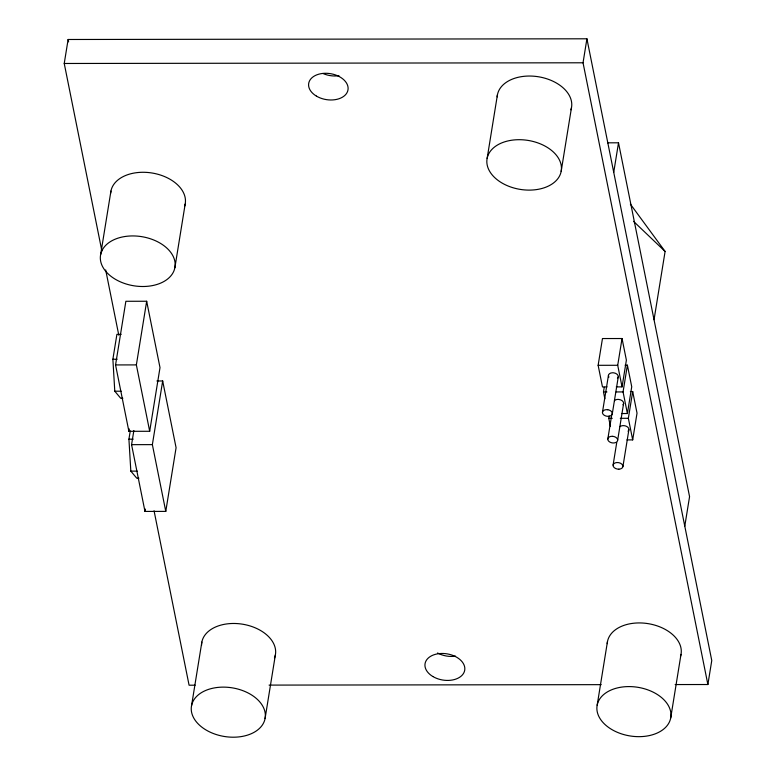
<?xml version="1.0" encoding="UTF-8"?>
<svg xmlns="http://www.w3.org/2000/svg" width="776" height="776" viewBox="0 0 776 776"><rect width="100%" height="100%" fill="white"/><g stroke="black" fill="none" stroke-linecap="round" stroke-linejoin="round"><path stroke-width="1.16" d="M101.879 250.949L64.233 63.477L68.123 39.489L586.918 38.8L711.767 660.531L707.877 684.519L675.149 684.558M100.628 254.722L110.939 191.071M122.86 398.272L120.716 398.272L114.78 391.211L112.879 359.24L116.914 334.34L121.192 334.33M115.556 364.933L125.867 301.282L146.674 301.253L160.001 367.62L149.69 431.281L128.884 431.31L115.556 364.933L136.363 364.904L149.69 431.281M136.363 364.904L146.674 301.253M128.884 431.31L129.272 428.944M138.904 478.191L136.76 478.191L130.824 471.129L128.923 439.167L130.271 430.864M156.898 380.977L162.679 380.977L176.084 447.733L165.773 511.394L144.976 511.423L131.571 444.658L133.86 430.515M174.872 267.72A37.684 24.871 9.2 0 0 123.248 236.806A37.684 24.871 9.2 0 0 115.129 279.137A37.684 24.871 9.2 0 0 174.872 267.72L185.183 204.059M165.773 511.394L152.368 444.629L162.679 380.977M144.976 511.423L145.355 509.066M191.546 705.733L201.857 642.072M265.062 718.595A37.316 24.628 9.2 0 0 213.943 687.992A37.316 24.628 9.2 0 0 205.902 729.906A37.316 24.628 9.2 0 0 265.062 718.595L275.373 654.944M487.134 158.43L497.435 94.769M561.164 171.389A37.587 24.803 9.2 0 0 509.687 140.563A37.587 24.803 9.2 0 0 501.587 182.767A37.587 24.803 9.2 0 0 561.164 171.389L571.476 107.728M707.877 684.519L583.038 62.788L586.918 38.8M613.729 172.33L618.511 142.803L607.608 142.823M607.075 386.904L602.477 386.914L598.131 365.312L602.467 338.549L622.042 338.53L626.387 360.132L622.051 386.885L616.289 386.894M604.853 398.777L603.486 391.958L604.242 387.302M602.457 412.318L608.433 375.419M610.372 426.276L608.782 418.322L609.16 415.994M622.051 386.885L617.715 365.283L622.042 338.53M607.792 439.187L611.847 414.19M612.312 413.676L618.288 376.767M621.644 413.54L627.396 413.53L623.06 391.928L627.396 365.176L625.097 365.176M613.079 465.115L616.745 442.504M617.677 440.099L623.652 403.2M627.396 413.53L631.732 386.778L627.396 365.176M626.94 439.905L632.692 439.895L628.356 418.293L632.692 391.54L630.384 391.54M622.924 466.589L628.899 429.691M632.692 439.895L637.028 413.142L632.692 391.54M654.042 319.722L665.1 251.453L630.374 204.098M597.171 705.19L607.482 641.529M684.781 526.167L689.563 496.65L618.511 142.803M670.687 718.052A37.316 24.628 9.2 0 0 619.578 687.449A37.316 24.628 9.2 0 0 611.527 729.362A37.316 24.628 9.2 0 0 670.687 718.052L680.998 654.401M64.233 63.477L583.038 62.788M112.879 359.24L117.157 359.24M598.131 365.312L617.715 365.283M114.78 391.211L121.201 391.201M603.486 391.958L606.939 391.948M616.154 391.938L623.06 391.928M608.782 418.322L612.235 418.312M620.296 418.303L628.356 418.293M128.923 439.167L133.21 439.158M131.571 444.658L152.368 444.629M130.824 471.129L137.255 471.119M195.145 685.198L189.082 685.208L154.055 510.792M269.078 685.101L601.216 684.655M633.526 221.344L665.1 251.453M68.123 39.489L68.598 41.855M105.691 269.932L118.796 335.193M201.556 645.293A37.316 24.628 9.2 0 1 243.257 624.311A37.316 24.628 9.2 0 1 274.452 658.038M497.173 96.913A37.587 24.803 9.2 0 1 539.136 76.882A37.587 24.803 9.2 0 1 570.932 109.823M607.22 643.663A37.316 24.628 9.2 0 1 648.882 623.768A37.316 24.628 9.2 0 1 680.455 656.477M110.677 193.214A37.684 24.871 9.2 0 1 152.756 173.126A37.684 24.871 9.2 0 1 184.63 206.154M338.937 75.699A19.904 13.134 9.2 0 1 322.903 73.468M455.531 656.147A20.098 13.27 9.2 0 1 437.548 652.994M617.453 378.31A4.976 3.288 9.2 0 0 613.709 372.82L612.419 372.761A4.976 3.288 9.2 0 0 608.918 377.146M622.982 404.791A4.976 3.288 9.2 0 0 618.724 399.436L617.453 399.427A4.976 3.288 9.2 0 0 614.447 400.688M619.937 426.684A4.976 3.288 9.2 0 1 626.814 426.499A4.976 3.288 9.2 0 1 628.017 431.223M612.749 436.335L611.469 436.325A4.976 3.288 9.2 0 0 607.831 439.623A4.976 3.288 9.2 0 0 612.72 442.95L614 442.95A4.976 3.288 9.2 0 0 617.638 439.662A4.976 3.288 9.2 0 0 612.749 436.335M607.734 409.728L606.444 409.66A4.976 3.288 9.2 0 0 602.457 412.754A4.976 3.288 9.2 0 0 607.036 416.266L608.326 416.324A4.976 3.288 9.2 0 0 612.312 413.239A4.976 3.288 9.2 0 0 607.734 409.728M618.85 469.189L617.56 469.111A4.976 3.288 9.2 0 1 613.729 463.815A4.976 3.288 9.2 0 1 622.051 464.329A4.976 3.288 9.2 0 1 618.85 469.189M432.814 676.497A20.098 13.27 9.2 0 0 464.678 670.406A20.098 13.27 9.2 0 0 437.15 653.925A20.098 13.27 9.2 0 0 432.814 676.497M316.404 96.098A19.904 13.134 9.2 0 0 347.958 90.064A19.904 13.134 9.2 0 0 320.701 73.739A19.904 13.134 9.2 0 0 316.404 96.098"/></g></svg>
